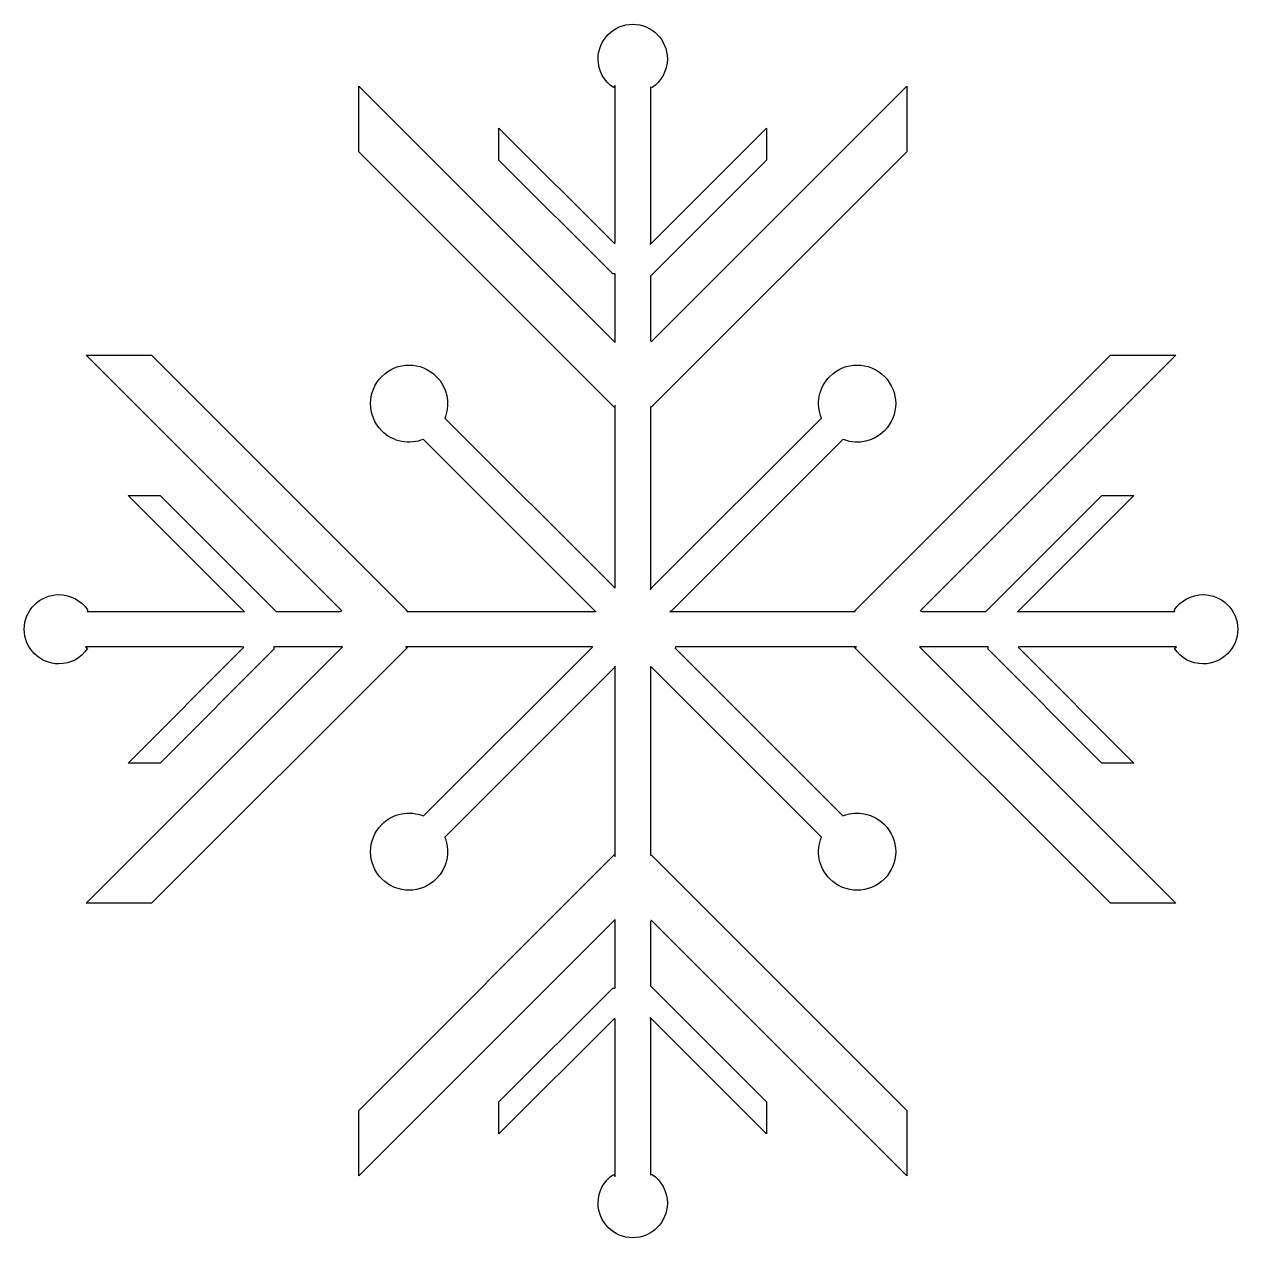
# Model space of a CAD drawing. Header units: centimetres. Extents: x -8 to 8, y -8 to 8.
import ezdxf

# ---------------------------------------------------------------- set-up
doc = ezdxf.new("R2010")
doc.units = ezdxf.units.CM
doc.header["$MEASUREMENT"] = 0
doc.layers.add('Camada 1', color=7, linetype='Continuous')

msp = doc.modelspace()

# ---------------------------------------------------------------- linework, layer by layer
at = {"layer": 'Camada 1'}
msp.add_open_spline([(-0.51284, -0.21316), (-0.51284, -0.21316), (-2.75188, -2.45233), (-2.75188, -2.45233), (-2.75188, -2.45233), (-2.75188, -2.45233), (-2.75109, -2.45294), (-2.75109, -2.45294), (-2.75109, -2.45294), (-2.93574, -2.37817), (-3.15516, -2.41574), (-3.30497, -2.56536), (-3.30497, -2.56536), (-3.50455, -2.76494), (-3.50455, -3.08863), (-3.30497, -3.28841), (-3.30497, -3.28841), (-3.10542, -3.48799), (-2.78168, -3.48799), (-2.58194, -3.28841), (-2.58194, -3.28841), (-2.4383, -3.14461), (-2.39803, -2.93696), (-2.46113, -2.75715), (-2.46113, -2.75715), (-2.46113, -2.75715), (-2.46891, -2.73495), (-2.46891, -2.73495), (-2.46891, -2.73495), (-2.46891, -2.73495), (-0.21463, -0.48089), (-0.21463, -0.48089), (-0.21463, -0.48089), (-0.21463, -0.48089), (-0.21018, -0.46835), (-0.21018, -0.46835), (-0.21018, -0.46835), (-0.21018, -0.46835), (-0.21018, -2.99099), (-0.21018, -2.99099), (-0.21018, -2.99099), (-0.21018, -2.99099), (-0.21701, -2.96358), (-0.21701, -2.96358), (-0.21701, -2.96358), (-0.21701, -2.96358), (-3.6108, -6.35753), (-3.6108, -6.35753), (-3.6108, -6.35753), (-3.6108, -6.35753), (-3.6108, -7.2242), (-3.6108, -7.2242), (-3.6108, -7.2242), (-3.6108, -7.2242), (-0.21196, -3.82552), (-0.21196, -3.82552), (-0.21196, -3.82552), (-0.21196, -3.82552), (-0.21021, -3.82552), (-0.21021, -3.82552), (-0.21021, -3.82552), (-0.21021, -3.82552), (-0.21021, -4.73579), (-0.21021, -4.73579), (-0.21021, -4.73579), (-0.21021, -4.73579), (-0.24098, -4.73531), (-0.24098, -4.73531), (-0.24098, -4.73531), (-0.24098, -4.73531), (-1.75223, -6.24672), (-1.75223, -6.24672), (-1.75223, -6.24672), (-1.75223, -6.24672), (-1.75223, -6.67013), (-1.75223, -6.67013), (-1.75223, -6.67013), (-1.75223, -6.67013), (-0.21513, -5.13303), (-0.21513, -5.13303), (-0.21513, -5.13303), (-0.21513, -5.13303), (-0.21021, -5.15901), (-0.21021, -5.15901), (-0.21021, -5.15901), (-0.21021, -5.15901), (-0.21021, -7.23414), (-0.21021, -7.23414), (-0.21021, -7.23414), (-0.21021, -7.23414), (-0.23384, -7.208), (-0.23384, -7.208), (-0.23384, -7.208), (-0.35557, -7.29058), (-0.4358, -7.42996), (-0.4358, -7.58829), (-0.4358, -7.58829), (-0.4358, -7.8416), (-0.23019, -8.0471), (0.02315, -8.0471), (0.02315, -8.0471), (0.27665, -8.0471), (0.48204, -7.8416), (0.48204, -7.58829), (0.48204, -7.58829), (0.48204, -7.42978), (0.40169, -7.28995), (0.27947, -7.20753), (0.27947, -7.20753), (0.27947, -7.20753), (0.25664, -7.21359), (0.25664, -7.21359), (0.25664, -7.21359), (0.25664, -7.21359), (0.25665, -5.15904), (0.25665, -5.15904), (0.25665, -5.15904), (0.25665, -5.15904), (0.25572, -5.12721), (0.25572, -5.12721), (0.25572, -5.12721), (0.25572, -5.12721), (1.79866, -6.67013), (1.79866, -6.67013), (1.79866, -6.67013), (1.79866, -6.67013), (1.79866, -6.24672), (1.79866, -6.24672), (1.79866, -6.24672), (1.79866, -6.24672), (0.25572, -4.70378), (0.25572, -4.70378), (0.25572, -4.70378), (0.25572, -4.70378), (0.25665, -4.70378), (0.25665, -4.70378), (0.25665, -4.70378), (0.25665, -4.70378), (0.25665, -3.85833), (0.25665, -3.85833), (0.25665, -3.85833), (0.25665, -3.85833), (0.26742, -3.83439), (0.26742, -3.83439), (0.26742, -3.83439), (0.26742, -3.83439), (3.65724, -7.22421), (3.65724, -7.22421), (3.65724, -7.22421), (3.65724, -7.22421), (3.65724, -6.35754), (3.65724, -6.35754), (3.65724, -6.35754), (3.65724, -6.35754), (0.27281, -2.97279), (0.27281, -2.97279), (0.27281, -2.97279), (0.27281, -2.97279), (0.25665, -2.97279), (0.25665, -2.97279), (0.25665, -2.97279), (0.25665, -2.97279), (0.25665, -0.47727), (0.25665, -0.47727), (0.25665, -0.47727), (0.25665, -0.47727), (0.26662, -0.47727), (0.26662, -0.47727), (0.26662, -0.47727), (0.26662, -0.47727), (2.52457, -2.73499), (2.52457, -2.73499), (2.52457, -2.73499), (2.52457, -2.73499), (2.52536, -2.73435), (2.52536, -2.73435), (2.52536, -2.73435), (2.45051, -2.91906), (2.48779, -3.13863), (2.63773, -3.28844), (2.63773, -3.28844), (2.83717, -3.48802), (3.16086, -3.48802), (3.3606, -3.28844), (3.3606, -3.28844), (3.56018, -3.08865), (3.56018, -2.76496), (3.3606, -2.56539), (3.3606, -2.56539), (3.21698, -2.42159), (3.00931, -2.38148), (2.82953, -2.44429), (2.82953, -2.44429), (2.82953, -2.44429), (2.80738, -2.45236), (2.80738, -2.45236), (2.80738, -2.45236), (2.80738, -2.45236), (0.58417, -0.22883), (0.58417, -0.22883), (0.58417, -0.22883), (0.58417, -0.22883), (0.59211, -0.21018), (0.59211, -0.21018), (0.59211, -0.21018), (0.59211, -0.21018), (2.99114, -0.21017), (2.99114, -0.21017), (2.99114, -0.21017), (2.99114, -0.21017), (2.9637, -0.21694), (2.9637, -0.21694), (2.9637, -0.21694), (2.9637, -0.21694), (6.35748, -3.61072), (6.35748, -3.61072), (6.35748, -3.61072), (6.35748, -3.61072), (7.22429, -3.61073), (7.22429, -3.61073), (7.22429, -3.61073), (7.22429, -3.61073), (3.82542, -0.212), (3.82542, -0.212), (3.82542, -0.212), (3.82542, -0.212), (3.82542, -0.21015), (3.82542, -0.21015), (3.82542, -0.21015), (3.82542, -0.21015), (4.73588, -0.21015), (4.73588, -0.21015), (4.73588, -0.21015), (4.73588, -0.21015), (4.73532, -0.24087), (4.73532, -0.24087), (4.73532, -0.24087), (4.73532, -0.24087), (6.24675, -1.75228), (6.24675, -1.75228), (6.24675, -1.75228), (6.24675, -1.75228), (6.67017, -1.75227), (6.67017, -1.75227), (6.67017, -1.75227), (6.67017, -1.75227), (5.13289, -0.21499), (5.13289, -0.21499), (5.13289, -0.21499), (5.13289, -0.21499), (5.15908, -0.21012), (5.15908, -0.21012), (5.15908, -0.21012), (5.15908, -0.21012), (7.23418, -0.21012), (7.23418, -0.21012), (7.23418, -0.21012), (7.23418, -0.21012), (7.20809, -0.23388), (7.20809, -0.23388), (7.20809, -0.23388), (7.29048, -0.35564), (7.43005, -0.43565), (7.58822, -0.43565), (7.58822, -0.43565), (7.84159, -0.43565), (8.04701, -0.23004), (8.04701, 0.02327), (8.04701, 0.02327), (8.04701, 0.27658), (7.84159, 0.48224), (7.58822, 0.48224), (7.58822, 0.48224), (7.42971, 0.48224), (7.28985, 0.40181), (7.20738, 0.2796), (7.20738, 0.2796), (7.20738, 0.2796), (7.21344, 0.25663), (7.21344, 0.25663), (7.21344, 0.25663), (7.21344, 0.25663), (5.15911, 0.25663), (5.15911, 0.25663), (5.15911, 0.25663), (5.15911, 0.25663), (5.12723, 0.25581), (5.12723, 0.25581), (5.12723, 0.25581), (5.12723, 0.25581), (6.67017, 1.79875), (6.67017, 1.79875), (6.67017, 1.79875), (6.67017, 1.79875), (6.24676, 1.79876), (6.24676, 1.79876), (6.24676, 1.79876), (6.24676, 1.79876), (4.70382, 0.25582), (4.70382, 0.25582), (4.70382, 0.25582), (4.70382, 0.25582), (4.70382, 0.25664), (4.70382, 0.25664), (4.70382, 0.25664), (4.70382, 0.25664), (3.85823, 0.25663), (3.85823, 0.25663), (3.85823, 0.25663), (3.85823, 0.25663), (3.83429, 0.2674), (3.83429, 0.2674), (3.83429, 0.2674), (3.83429, 0.2674), (7.22424, 3.65735), (7.22424, 3.65735), (7.22424, 3.65735), (7.22424, 3.65735), (6.35743, 3.65735), (6.35743, 3.65735), (6.35743, 3.65735), (6.35743, 3.65735), (2.97286, 0.27277), (2.97286, 0.27277), (2.97286, 0.27277), (2.97286, 0.27277), (2.97286, 0.2566), (2.97286, 0.2566), (2.97286, 0.2566), (2.97286, 0.2566), (0.51477, 0.25661), (0.51477, 0.25661), (0.51477, 0.25661), (0.51477, 0.25661), (0.53506, 0.26868), (0.53506, 0.26868), (0.53506, 0.26868), (0.53506, 0.26868), (2.80741, 2.54119), (2.80741, 2.54119), (2.80741, 2.54119), (2.80741, 2.54119), (2.82956, 2.53344), (2.82956, 2.53344), (2.82956, 2.53344), (3.00934, 2.47047), (3.21704, 2.51061), (3.36063, 2.6542), (3.36063, 2.6542), (3.56021, 2.85393), (3.56021, 3.17765), (3.36063, 3.37728), (3.36063, 3.37728), (3.1609, 3.57701), (2.8372, 3.57701), (2.63776, 3.37728), (2.63776, 3.37728), (2.48782, 3.22763), (2.45054, 3.00805), (2.52539, 2.82332), (2.52539, 2.82332), (2.52539, 2.82332), (2.5246, 2.82414), (2.5246, 2.82414), (2.5246, 2.82414), (2.5246, 2.82414), (0.27128, 0.57082), (0.27128, 0.57082), (0.27128, 0.57082), (0.27128, 0.57082), (0.25667, 0.54386), (0.25667, 0.54386), (0.25667, 0.54386), (0.25667, 0.54386), (0.25667, 2.97287), (0.25667, 2.97287), (0.25667, 2.97287), (0.25667, 2.97287), (0.27284, 2.97284), (0.27284, 2.97284), (0.27284, 2.97284), (0.27284, 2.97284), (3.65726, 6.35739), (3.65726, 6.35739), (3.65726, 6.35739), (3.65726, 6.35739), (3.65726, 7.22438), (3.65726, 7.22438), (3.65726, 7.22438), (3.65726, 7.22438), (0.26741, 3.83438), (0.26741, 3.83438), (0.26741, 3.83438), (0.26741, 3.83438), (0.25664, 3.85814), (0.25664, 3.85814), (0.25664, 3.85814), (0.25664, 3.85814), (0.25664, 4.70375), (0.25664, 4.70375), (0.25664, 4.70375), (0.25664, 4.70375), (0.25572, 4.70375), (0.25572, 4.70375), (0.25572, 4.70375), (0.25572, 4.70375), (1.79866, 6.24669), (1.79866, 6.24669), (1.79866, 6.24669), (1.79866, 6.24669), (1.79866, 6.67029), (1.79866, 6.67029), (1.79866, 6.67029), (1.79866, 6.67029), (0.25572, 5.12716), (0.25572, 5.12716), (0.25572, 5.12716), (0.25572, 5.12716), (0.25665, 5.15899), (0.25665, 5.15899), (0.25665, 5.15899), (0.25665, 5.15899), (0.25665, 7.21359), (0.25665, 7.21359), (0.25665, 7.21359), (0.25665, 7.21359), (0.27948, 7.20756), (0.27948, 7.20756), (0.27948, 7.20756), (0.40169, 7.29), (0.48205, 7.42962), (0.48205, 7.58819), (0.48205, 7.58819), (0.48204, 7.84168), (0.27662, 8.0471), (0.02315, 8.0471), (0.02315, 8.0471), (-0.23019, 8.0471), (-0.4358, 7.84168), (-0.4358, 7.58821), (-0.4358, 7.58821), (-0.4358, 7.43015), (-0.35558, 7.29058), (-0.23384, 7.20803), (-0.23384, 7.20803), (-0.23384, 7.20803), (-0.21021, 7.23417), (-0.21021, 7.23417), (-0.21021, 7.23417), (-0.21021, 7.23417), (-0.21021, 5.15902), (-0.21021, 5.15902), (-0.21021, 5.15902), (-0.21021, 5.15902), (-0.21513, 5.13306), (-0.21513, 5.13306), (-0.21513, 5.13306), (-0.21513, 5.13306), (-1.75223, 6.67032), (-1.75223, 6.67032), (-1.75223, 6.67032), (-1.75223, 6.67032), (-1.75223, 6.24672), (-1.75223, 6.24672), (-1.75223, 6.24672), (-1.75223, 6.24672), (-0.24098, 4.73531), (-0.24098, 4.73531), (-0.24098, 4.73531), (-0.24098, 4.73531), (-0.21021, 4.73595), (-0.21021, 4.73595), (-0.21021, 4.73595), (-0.21021, 4.73595), (-0.21021, 3.82549), (-0.21021, 3.82549), (-0.21021, 3.82549), (-0.21021, 3.82549), (-0.21196, 3.82549), (-0.21196, 3.82549), (-0.21196, 3.82549), (-0.21196, 3.82549), (-3.6108, 7.22438), (-3.6108, 7.22438), (-3.6108, 7.22438), (-3.6108, 7.22438), (-3.6108, 6.35737), (-3.6108, 6.35737), (-3.6108, 6.35737), (-3.6108, 6.35737), (-0.21704, 2.96359), (-0.21704, 2.96359), (-0.21704, 2.96359), (-0.21704, 2.96359), (-0.21021, 2.99119), (-0.21021, 2.99119), (-0.21021, 2.99119), (-0.21021, 2.99119), (-0.21021, 0.57049), (-0.21021, 0.57049), (-0.21021, 0.57049), (-0.21021, 0.57049), (-0.21529, 0.57048), (-0.21529, 0.57048), (-0.21529, 0.57048), (-0.21529, 0.57048), (-2.46893, 2.82407), (-2.46893, 2.82407), (-2.46893, 2.82407), (-2.46893, 2.82407), (-2.46115, 2.84627), (-2.46115, 2.84627), (-2.46115, 2.84627), (-2.39805, 3.02605), (-2.43832, 3.2337), (-2.58196, 3.37718), (-2.58196, 3.37718), (-2.78169, 3.57691), (-3.10544, 3.57691), (-3.30499, 3.37718), (-3.30499, 3.37718), (-3.50457, 3.17755), (-3.50457, 2.85386), (-3.30499, 2.6541), (-3.30499, 2.6541), (-3.15518, 2.50464), (-2.93576, 2.46707), (-2.75111, 2.54186), (-2.75111, 2.54186), (-2.75111, 2.54186), (-2.7519, 2.54109), (-2.7519, 2.54109), (-2.7519, 2.54109), (-2.7519, 2.54109), (-0.46656, 0.25588), (-0.46656, 0.25588), (-0.46656, 0.25588), (-0.46656, 0.25588), (-0.46643, 0.25652), (-0.46643, 0.25652), (-0.46643, 0.25652), (-0.46643, 0.25652), (-2.97291, 0.25653), (-2.97291, 0.25653), (-2.97291, 0.25653), (-2.97291, 0.25653), (-2.97291, 0.2727), (-2.97291, 0.2727), (-2.97291, 0.2727), (-2.97291, 0.2727), (-6.35746, 3.65732), (-6.35746, 3.65732), (-6.35746, 3.65732), (-6.35746, 3.65732), (-7.22426, 3.65732), (-7.22426, 3.65732), (-7.22426, 3.65732), (-7.22426, 3.65732), (-3.83429, 0.26737), (-3.83429, 0.26737), (-3.83429, 0.26737), (-3.83429, 0.26737), (-3.85823, 0.2566), (-3.85823, 0.2566), (-3.85823, 0.2566), (-3.85823, 0.2566), (-4.70366, 0.25661), (-4.70366, 0.25661), (-4.70366, 0.25661), (-4.70366, 0.25661), (-4.70366, 0.25579), (-4.70366, 0.25579), (-4.70366, 0.25579), (-4.70366, 0.25579), (-6.24679, 1.79873), (-6.24679, 1.79873), (-6.24679, 1.79873), (-6.24679, 1.79873), (-6.67023, 1.79873), (-6.67023, 1.79873), (-6.67023, 1.79873), (-6.67023, 1.79873), (-5.12729, 0.25579), (-5.12729, 0.25579), (-5.12729, 0.25579), (-5.12729, 0.25579), (-5.15896, 0.25661), (-5.15896, 0.25661), (-5.15896, 0.25661), (-5.15896, 0.25661), (-7.21349, 0.25661), (-7.21349, 0.25661), (-7.21349, 0.25661), (-7.21349, 0.25661), (-7.20746, 0.27958), (-7.20746, 0.27958), (-7.20746, 0.27958), (-7.2899, 0.40179), (-7.42971, 0.48222), (-7.58825, 0.48222), (-7.58825, 0.48222), (-7.84159, 0.48222), (-8.04704, 0.27656), (-8.04704, 0.02325), (-8.04704, 0.02325), (-8.04704, -0.23006), (-7.84159, -0.43567), (-7.58825, -0.43567), (-7.58825, -0.43567), (-7.43006, -0.43567), (-7.29057, -0.35566), (-7.2081, -0.2339), (-7.2081, -0.2339), (-7.2081, -0.2339), (-7.23411, -0.21014), (-7.23411, -0.21014), (-7.23411, -0.21014), (-7.23411, -0.21014), (-5.15895, -0.21015), (-5.15895, -0.21015), (-5.15895, -0.21015), (-5.15895, -0.21015), (-5.13299, -0.21502), (-5.13299, -0.21502), (-5.13299, -0.21502), (-5.13299, -0.21502), (-6.67022, -1.7523), (-6.67022, -1.7523), (-6.67022, -1.7523), (-6.67022, -1.7523), (-6.24681, -1.7523), (-6.24681, -1.7523), (-6.24681, -1.7523), (-6.24681, -1.7523), (-4.7354, -0.24089), (-4.7354, -0.24089), (-4.7354, -0.24089), (-4.7354, -0.24089), (-4.73588, -0.21017), (-4.73588, -0.21017), (-4.73588, -0.21017), (-4.73588, -0.21017), (-3.82545, -0.21017), (-3.82545, -0.21017), (-3.82545, -0.21017), (-3.82545, -0.21017), (-3.82545, -0.21202), (-3.82545, -0.21202), (-3.82545, -0.21202), (-3.82545, -0.21202), (-7.22426, -3.61068), (-7.22426, -3.61068), (-7.22426, -3.61068), (-7.22426, -3.61068), (-6.35744, -3.61068), (-6.35744, -3.61068), (-6.35744, -3.61068), (-6.35744, -3.61068), (-2.96368, -0.2169), (-2.96368, -0.2169), (-2.96368, -0.2169), (-2.96368, -0.2169), (-2.99112, -0.21013), (-2.99112, -0.21013), (-2.99112, -0.21013), (-2.99112, -0.21013), (-0.51284, -0.21012), (-0.51284, -0.21012), (-0.51284, -0.21012), (-0.51284, -0.21012), (-0.51284, -0.21316), (-0.51284, -0.21316)], degree=3, knots=[0, 0, 0, 0, 0.00591716, 0.00591716, 0.00591716, 0.00591716, 0.01183432, 0.01183432, 0.01183432, 0.01183432, 0.01775148, 0.01775148, 0.01775148, 0.01775148, 0.02366864, 0.02366864, 0.02366864, 0.02366864, 0.0295858, 0.0295858, 0.0295858, 0.0295858, 0.03550296, 0.03550296, 0.03550296, 0.03550296, 0.04142012, 0.04142012, 0.04142012, 0.04142012, 0.04733728, 0.04733728, 0.04733728, 0.04733728, 0.05325444, 0.05325444, 0.05325444, 0.05325444, 0.0591716, 0.0591716, 0.0591716, 0.0591716, 0.06508876, 0.06508876, 0.06508876, 0.06508876, 0.07100592, 0.07100592, 0.07100592, 0.07100592, 0.07692308, 0.07692308, 0.07692308, 0.07692308, 0.08284024, 0.08284024, 0.08284024, 0.08284024, 0.0887574, 0.0887574, 0.0887574, 0.0887574, 0.09467456, 0.09467456, 0.09467456, 0.09467456, 0.10059172, 0.10059172, 0.10059172, 0.10059172, 0.10650888, 0.10650888, 0.10650888, 0.10650888, 0.11242604, 0.11242604, 0.11242604, 0.11242604, 0.1183432, 0.1183432, 0.1183432, 0.1183432, 0.12426036, 0.12426036, 0.12426036, 0.12426036, 0.13017751, 0.13017751, 0.13017751, 0.13017751, 0.13609467, 0.13609467, 0.13609467, 0.13609467, 0.14201183, 0.14201183, 0.14201183, 0.14201183, 0.14792899, 0.14792899, 0.14792899, 0.14792899, 0.15384615, 0.15384615, 0.15384615, 0.15384615, 0.15976331, 0.15976331, 0.15976331, 0.15976331, 0.16568047, 0.16568047, 0.16568047, 0.16568047, 0.17159763, 0.17159763, 0.17159763, 0.17159763, 0.17751479, 0.17751479, 0.17751479, 0.17751479, 0.18343195, 0.18343195, 0.18343195, 0.18343195, 0.18934911, 0.18934911, 0.18934911, 0.18934911, 0.19526627, 0.19526627, 0.19526627, 0.19526627, 0.20118343, 0.20118343, 0.20118343, 0.20118343, 0.20710059, 0.20710059, 0.20710059, 0.20710059, 0.21301775, 0.21301775, 0.21301775, 0.21301775, 0.21893491, 0.21893491, 0.21893491, 0.21893491, 0.22485207, 0.22485207, 0.22485207, 0.22485207, 0.23076923, 0.23076923, 0.23076923, 0.23076923, 0.23668639, 0.23668639, 0.23668639, 0.23668639, 0.24260355, 0.24260355, 0.24260355, 0.24260355, 0.24852071, 0.24852071, 0.24852071, 0.24852071, 0.25443787, 0.25443787, 0.25443787, 0.25443787, 0.26035503, 0.26035503, 0.26035503, 0.26035503, 0.26627219, 0.26627219, 0.26627219, 0.26627219, 0.27218935, 0.27218935, 0.27218935, 0.27218935, 0.27810651, 0.27810651, 0.27810651, 0.27810651, 0.28402367, 0.28402367, 0.28402367, 0.28402367, 0.28994083, 0.28994083, 0.28994083, 0.28994083, 0.29585799, 0.29585799, 0.29585799, 0.29585799, 0.30177515, 0.30177515, 0.30177515, 0.30177515, 0.30769231, 0.30769231, 0.30769231, 0.30769231, 0.31360947, 0.31360947, 0.31360947, 0.31360947, 0.31952663, 0.31952663, 0.31952663, 0.31952663, 0.32544379, 0.32544379, 0.32544379, 0.32544379, 0.33136095, 0.33136095, 0.33136095, 0.33136095, 0.33727811, 0.33727811, 0.33727811, 0.33727811, 0.34319527, 0.34319527, 0.34319527, 0.34319527, 0.34911243, 0.34911243, 0.34911243, 0.34911243, 0.35502959, 0.35502959, 0.35502959, 0.35502959, 0.36094675, 0.36094675, 0.36094675, 0.36094675, 0.36686391, 0.36686391, 0.36686391, 0.36686391, 0.37278107, 0.37278107, 0.37278107, 0.37278107, 0.37869822, 0.37869822, 0.37869822, 0.37869822, 0.38461538, 0.38461538, 0.38461538, 0.38461538, 0.39053254, 0.39053254, 0.39053254, 0.39053254, 0.3964497, 0.3964497, 0.3964497, 0.3964497, 0.40236686, 0.40236686, 0.40236686, 0.40236686, 0.40828402, 0.40828402, 0.40828402, 0.40828402, 0.41420118, 0.41420118, 0.41420118, 0.41420118, 0.42011834, 0.42011834, 0.42011834, 0.42011834, 0.4260355, 0.4260355, 0.4260355, 0.4260355, 0.43195266, 0.43195266, 0.43195266, 0.43195266, 0.43786982, 0.43786982, 0.43786982, 0.43786982, 0.44378698, 0.44378698, 0.44378698, 0.44378698, 0.44970414, 0.44970414, 0.44970414, 0.44970414, 0.4556213, 0.4556213, 0.4556213, 0.4556213, 0.46153846, 0.46153846, 0.46153846, 0.46153846, 0.46745562, 0.46745562, 0.46745562, 0.46745562, 0.47337278, 0.47337278, 0.47337278, 0.47337278, 0.47928994, 0.47928994, 0.47928994, 0.47928994, 0.4852071, 0.4852071, 0.4852071, 0.4852071, 0.49112426, 0.49112426, 0.49112426, 0.49112426, 0.49704142, 0.49704142, 0.49704142, 0.49704142, 0.50295858, 0.50295858, 0.50295858, 0.50295858, 0.50887574, 0.50887574, 0.50887574, 0.50887574, 0.5147929, 0.5147929, 0.5147929, 0.5147929, 0.52071006, 0.52071006, 0.52071006, 0.52071006, 0.52662722, 0.52662722, 0.52662722, 0.52662722, 0.53254438, 0.53254438, 0.53254438, 0.53254438, 0.53846154, 0.53846154, 0.53846154, 0.53846154, 0.5443787, 0.5443787, 0.5443787, 0.5443787, 0.55029586, 0.55029586, 0.55029586, 0.55029586, 0.55621302, 0.55621302, 0.55621302, 0.55621302, 0.56213018, 0.56213018, 0.56213018, 0.56213018, 0.56804734, 0.56804734, 0.56804734, 0.56804734, 0.5739645, 0.5739645, 0.5739645, 0.5739645, 0.57988166, 0.57988166, 0.57988166, 0.57988166, 0.58579882, 0.58579882, 0.58579882, 0.58579882, 0.59171598, 0.59171598, 0.59171598, 0.59171598, 0.59763314, 0.59763314, 0.59763314, 0.59763314, 0.6035503, 0.6035503, 0.6035503, 0.6035503, 0.60946746, 0.60946746, 0.60946746, 0.60946746, 0.61538462, 0.61538462, 0.61538462, 0.61538462, 0.62130178, 0.62130178, 0.62130178, 0.62130178, 0.62721893, 0.62721893, 0.62721893, 0.62721893, 0.63313609, 0.63313609, 0.63313609, 0.63313609, 0.63905325, 0.63905325, 0.63905325, 0.63905325, 0.64497041, 0.64497041, 0.64497041, 0.64497041, 0.65088757, 0.65088757, 0.65088757, 0.65088757, 0.65680473, 0.65680473, 0.65680473, 0.65680473, 0.66272189, 0.66272189, 0.66272189, 0.66272189, 0.66863905, 0.66863905, 0.66863905, 0.66863905, 0.67455621, 0.67455621, 0.67455621, 0.67455621, 0.68047337, 0.68047337, 0.68047337, 0.68047337, 0.68639053, 0.68639053, 0.68639053, 0.68639053, 0.69230769, 0.69230769, 0.69230769, 0.69230769, 0.69822485, 0.69822485, 0.69822485, 0.69822485, 0.70414201, 0.70414201, 0.70414201, 0.70414201, 0.71005917, 0.71005917, 0.71005917, 0.71005917, 0.71597633, 0.71597633, 0.71597633, 0.71597633, 0.72189349, 0.72189349, 0.72189349, 0.72189349, 0.72781065, 0.72781065, 0.72781065, 0.72781065, 0.73372781, 0.73372781, 0.73372781, 0.73372781, 0.73964497, 0.73964497, 0.73964497, 0.73964497, 0.74556213, 0.74556213, 0.74556213, 0.74556213, 0.75147929, 0.75147929, 0.75147929, 0.75147929, 0.75739645, 0.75739645, 0.75739645, 0.75739645, 0.76331361, 0.76331361, 0.76331361, 0.76331361, 0.76923077, 0.76923077, 0.76923077, 0.76923077, 0.77514793, 0.77514793, 0.77514793, 0.77514793, 0.78106509, 0.78106509, 0.78106509, 0.78106509, 0.78698225, 0.78698225, 0.78698225, 0.78698225, 0.79289941, 0.79289941, 0.79289941, 0.79289941, 0.79881657, 0.79881657, 0.79881657, 0.79881657, 0.80473373, 0.80473373, 0.80473373, 0.80473373, 0.81065089, 0.81065089, 0.81065089, 0.81065089, 0.81656805, 0.81656805, 0.81656805, 0.81656805, 0.82248521, 0.82248521, 0.82248521, 0.82248521, 0.82840237, 0.82840237, 0.82840237, 0.82840237, 0.83431953, 0.83431953, 0.83431953, 0.83431953, 0.84023669, 0.84023669, 0.84023669, 0.84023669, 0.84615385, 0.84615385, 0.84615385, 0.84615385, 0.85207101, 0.85207101, 0.85207101, 0.85207101, 0.85798817, 0.85798817, 0.85798817, 0.85798817, 0.86390533, 0.86390533, 0.86390533, 0.86390533, 0.86982249, 0.86982249, 0.86982249, 0.86982249, 0.87573964, 0.87573964, 0.87573964, 0.87573964, 0.8816568, 0.8816568, 0.8816568, 0.8816568, 0.88757396, 0.88757396, 0.88757396, 0.88757396, 0.89349112, 0.89349112, 0.89349112, 0.89349112, 0.89940828, 0.89940828, 0.89940828, 0.89940828, 0.90532544, 0.90532544, 0.90532544, 0.90532544, 0.9112426, 0.9112426, 0.9112426, 0.9112426, 0.91715976, 0.91715976, 0.91715976, 0.91715976, 0.92307692, 0.92307692, 0.92307692, 0.92307692, 0.92899408, 0.92899408, 0.92899408, 0.92899408, 0.93491124, 0.93491124, 0.93491124, 0.93491124, 0.9408284, 0.9408284, 0.9408284, 0.9408284, 0.94674556, 0.94674556, 0.94674556, 0.94674556, 0.95266272, 0.95266272, 0.95266272, 0.95266272, 0.95857988, 0.95857988, 0.95857988, 0.95857988, 0.96449704, 0.96449704, 0.96449704, 0.96449704, 0.9704142, 0.9704142, 0.9704142, 0.9704142, 0.97633136, 0.97633136, 0.97633136, 0.97633136, 0.98224852, 0.98224852, 0.98224852, 0.98224852, 0.98816568, 0.98816568, 0.98816568, 0.98816568, 1, 1, 1, 1], dxfattribs=at)

doc.saveas('drawing.dxf')
